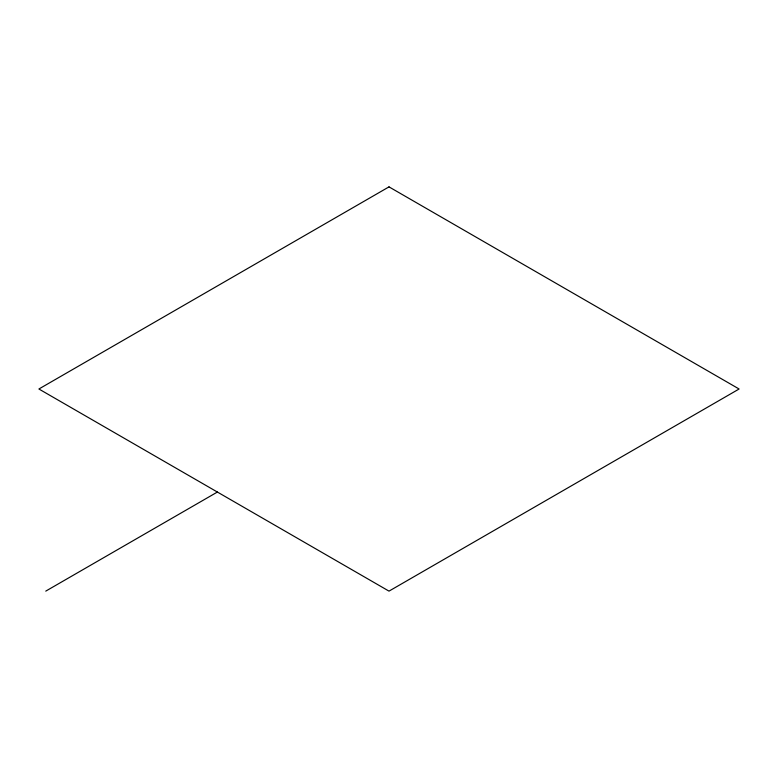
<?xml version="1.0" encoding="UTF-8"?>
<svg xmlns="http://www.w3.org/2000/svg" width="778" height="778" viewBox="0 0 778 778"><rect width="100%" height="100%" fill="white"/><g stroke="black" fill="none" stroke-linecap="round" stroke-linejoin="round"><path stroke-width="1.17" d="M45.766 591.124L217.383 492.046M389 186.876L38.9 389L389 591.124L739.1 389L389 186.876"/></g></svg>
